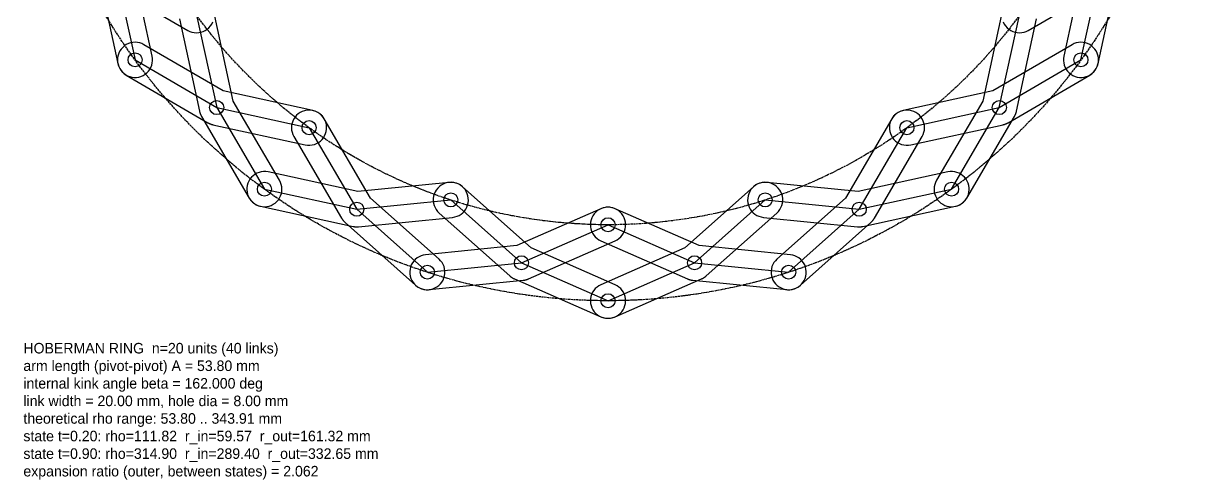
# Model space of a CAD drawing. Header units: millimetres. Extents: x -343 to 411, y -434 to 343.
# Drawn here: x -333 to 333, y -434 to -175 of the extents above; entities that cross this region are included whole.
import ezdxf

# ---------------------------------------------------------------- set-up
doc = ezdxf.new("R2010")
doc.units = ezdxf.units.MM
doc.linetypes.add('DASHED', pattern=[1.524, 1.27, -0.254])
for name, color, linetype in [('ANNOTATIONS', 7, 'Continuous'), ('SKELETON_90', 8, 'Continuous'), ('STATE_90', 5, 'Continuous')]:
    doc.layers.add(name, color=color, linetype=linetype)

msp = doc.modelspace()

# ---------------------------------------------------------------- linework, layer by layer
at = {"layer": 'SKELETON_90'}
for points in [[(-275.23, -89.43), (-280.58, -142.96), (-269.12, -195.53)], [(269.12, -195.53), (280.58, -142.96), (275.23, -89.43)], [(-234.13, -170.1), (-222.67, -222.67), (-195.53, -269.12)], [(195.53, -269.12), (222.67, -222.67), (234.13, -170.1)], [(-269.12, -195.53), (-222.67, -222.67), (-170.1, -234.13)], [(170.1, -234.13), (222.67, -222.67), (269.12, -195.53)], [(-170.1, -234.13), (-142.96, -280.58), (-102.8, -316.37)], [(102.8, -316.37), (142.96, -280.58), (170.1, -234.13)], [(-195.53, -269.12), (-142.96, -280.58), (-89.43, -275.23)], [(89.43, -275.23), (142.96, -280.58), (195.53, -269.12)], [(-89.43, -275.23), (-49.26, -311.03), (0, -332.65)], [(0, -332.65), (49.26, -311.03), (89.43, -275.23)], [(-102.8, -316.37), (-49.26, -311.03), (0, -289.4)], [(0, -289.4), (49.26, -311.03), (102.8, -316.37)]]:
    msp.add_lwpolyline(points, dxfattribs=at)
at = {"layer": 'SKELETON_90', "linetype": 'DASHED'}
for radius in [332.65, 289.4]:
    msp.add_circle((0, 0), radius, dxfattribs=at)
at = {"layer": 'STATE_90'}
for points in [[(-290.35, -145.09), (-278.89, -197.66), (-278.53, -198.92), (-278.01, -200.11), (-277.33, -201.24), (-276.52, -202.26), (-275.58, -203.17), (-274.52, -203.94), (-273.38, -204.58), (-272.16, -205.05), (-270.89, -205.37), (-269.59, -205.52), (-268.29, -205.49), (-266.99, -205.3), (-265.73, -204.94), (-264.54, -204.41), (-263.41, -203.74), (-262.39, -202.93), (-261.48, -201.98), (-260.71, -200.93), (-260.07, -199.79), (-259.6, -198.57), (-259.28, -197.3), (-259.13, -196), (-259.16, -194.69), (-259.35, -193.4), (-270.47, -142.38)], [(270.47, -142.38), (259.35, -193.4), (259.16, -194.69), (259.13, -196), (259.28, -197.3), (259.6, -198.57), (260.07, -199.79), (260.71, -200.93), (261.48, -201.98), (262.39, -202.93), (263.41, -203.74), (264.54, -204.41), (265.73, -204.94), (266.99, -205.3), (268.29, -205.49), (269.59, -205.52), (270.89, -205.37), (272.16, -205.05), (273.38, -204.58), (274.52, -203.94), (275.58, -203.17), (276.52, -202.26), (277.33, -201.24), (278.01, -200.11), (278.53, -198.92), (278.89, -197.66), (290.35, -145.09)], [(-285.63, -151.6), (-239.17, -178.74), (-238, -179.32), (-236.77, -179.75), (-235.48, -180.01), (-234.18, -180.1), (-232.87, -180.03), (-231.59, -179.78), (-230.35, -179.36), (-229.17, -178.79), (-228.08, -178.07), (-227.09, -177.21), (-226.23, -176.23), (-225.49, -175.15), (-224.91, -173.98)], [(224.91, -173.98), (225.49, -175.15), (226.23, -176.23), (227.09, -177.21), (228.08, -178.07), (229.17, -178.79), (230.35, -179.36), (231.59, -179.78), (232.87, -180.03), (234.18, -180.1), (235.48, -180.01), (236.77, -179.75), (238, -179.32), (239.17, -178.74), (285.63, -151.6)], [(-243.9, -172.23), (-232.44, -224.8), (-232.41, -224.93), (-232.38, -225.05), (-232.35, -225.18), (-232.32, -225.31), (-232.28, -225.43), (-232.24, -225.56), (-232.2, -225.68), (-232.16, -225.81), (-232.12, -225.93), (-232.08, -226.06), (-232.03, -226.18), (-231.99, -226.3), (-231.94, -226.42), (-231.89, -226.54), (-231.84, -226.66), (-231.78, -226.78), (-231.73, -226.9), (-231.67, -227.02), (-231.62, -227.14), (-231.56, -227.26), (-231.5, -227.37), (-231.43, -227.49), (-231.37, -227.6), (-231.3, -227.71), (-204.16, -274.17), (-203.43, -275.25), (-202.56, -276.23), (-201.57, -277.09), (-200.48, -277.81), (-199.31, -278.38), (-198.07, -278.79), (-196.78, -279.04), (-195.48, -279.12), (-194.17, -279.03), (-192.89, -278.77), (-191.65, -278.34), (-190.48, -277.76), (-189.4, -277.02), (-188.42, -276.16), (-187.56, -275.17), (-186.84, -274.08), (-186.27, -272.9), (-185.86, -271.66), (-185.61, -270.38), (-185.53, -269.07), (-185.62, -267.77), (-185.88, -266.48), (-186.31, -265.25), (-186.89, -264.08), (-213.24, -218.99), (-224.36, -167.97)], [(224.36, -167.97), (213.24, -218.99), (186.89, -264.08), (186.31, -265.25), (185.88, -266.48), (185.62, -267.77), (185.53, -269.07), (185.61, -270.38), (185.86, -271.66), (186.27, -272.9), (186.84, -274.08), (187.56, -275.17), (188.42, -276.16), (189.4, -277.02), (190.48, -277.76), (191.65, -278.34), (192.89, -278.77), (194.17, -279.03), (195.48, -279.12), (196.78, -279.04), (198.07, -278.79), (199.31, -278.38), (200.48, -277.81), (201.57, -277.09), (202.56, -276.23), (203.43, -275.25), (204.16, -274.17), (231.3, -227.71), (231.37, -227.6), (231.43, -227.49), (231.5, -227.37), (231.56, -227.26), (231.62, -227.14), (231.67, -227.02), (231.73, -226.9), (231.78, -226.78), (231.84, -226.66), (231.89, -226.54), (231.94, -226.42), (231.99, -226.3), (232.03, -226.18), (232.08, -226.06), (232.12, -225.93), (232.16, -225.81), (232.2, -225.68), (232.24, -225.56), (232.28, -225.43), (232.32, -225.31), (232.35, -225.18), (232.38, -225.05), (232.41, -224.93), (232.44, -224.8), (243.9, -172.23)]]:
    msp.add_lwpolyline(points, dxfattribs=at)
for points in [[(-218.99, -213.24), (-264.08, -186.89), (-265.25, -186.31), (-266.48, -185.88), (-267.77, -185.62), (-269.07, -185.53), (-270.38, -185.61), (-271.66, -185.86), (-272.9, -186.27), (-274.08, -186.84), (-275.17, -187.56), (-276.16, -188.42), (-277.02, -189.4), (-277.76, -190.48), (-278.34, -191.65), (-278.77, -192.89), (-279.03, -194.17), (-279.12, -195.48), (-279.04, -196.78), (-278.79, -198.07), (-278.38, -199.31), (-277.81, -200.48), (-277.09, -201.57), (-276.23, -202.56), (-275.25, -203.43), (-274.17, -204.16), (-227.71, -231.3), (-227.6, -231.37), (-227.49, -231.43), (-227.37, -231.5), (-227.26, -231.56), (-227.14, -231.62), (-227.02, -231.67), (-226.9, -231.73), (-226.78, -231.78), (-226.66, -231.84), (-226.54, -231.89), (-226.42, -231.94), (-226.3, -231.99), (-226.18, -232.03), (-226.06, -232.08), (-225.93, -232.12), (-225.81, -232.16), (-225.68, -232.2), (-225.56, -232.24), (-225.43, -232.28), (-225.31, -232.32), (-225.18, -232.35), (-225.05, -232.38), (-224.93, -232.41), (-224.8, -232.44), (-172.23, -243.9), (-170.94, -244.09), (-169.63, -244.12), (-168.33, -243.97), (-167.06, -243.65), (-165.85, -243.18), (-164.7, -242.54), (-163.65, -241.77), (-162.71, -240.86), (-161.89, -239.84), (-161.22, -238.71), (-160.7, -237.52), (-160.33, -236.26), (-160.14, -234.96), (-160.12, -233.66), (-160.26, -232.36), (-160.58, -231.09), (-161.06, -229.87), (-161.69, -228.73), (-162.47, -227.67), (-163.37, -226.73), (-164.4, -225.92), (-165.52, -225.24), (-166.72, -224.72), (-167.97, -224.36)], [(218.99, -213.24), (167.97, -224.36), (166.72, -224.72), (165.52, -225.24), (164.4, -225.92), (163.37, -226.73), (162.47, -227.67), (161.69, -228.73), (161.06, -229.87), (160.58, -231.09), (160.26, -232.36), (160.12, -233.66), (160.14, -234.96), (160.33, -236.26), (160.7, -237.52), (161.22, -238.71), (161.89, -239.84), (162.71, -240.86), (163.65, -241.77), (164.7, -242.54), (165.85, -243.18), (167.06, -243.65), (168.33, -243.97), (169.63, -244.12), (170.94, -244.09), (172.23, -243.9), (224.8, -232.44), (224.93, -232.41), (225.05, -232.38), (225.18, -232.35), (225.31, -232.32), (225.43, -232.28), (225.56, -232.24), (225.68, -232.2), (225.81, -232.16), (225.93, -232.12), (226.06, -232.08), (226.18, -232.03), (226.3, -231.99), (226.42, -231.94), (226.54, -231.89), (226.66, -231.84), (226.78, -231.78), (226.9, -231.73), (227.02, -231.67), (227.14, -231.62), (227.26, -231.56), (227.37, -231.5), (227.49, -231.43), (227.6, -231.37), (227.71, -231.3), (274.17, -204.16), (275.25, -203.43), (276.23, -202.56), (277.09, -201.57), (277.81, -200.48), (278.38, -199.31), (278.79, -198.07), (279.04, -196.78), (279.12, -195.48), (279.03, -194.17), (278.77, -192.89), (278.34, -191.65), (277.76, -190.48), (277.02, -189.4), (276.16, -188.42), (275.17, -187.56), (274.08, -186.84), (272.9, -186.27), (271.66, -185.86), (270.38, -185.61), (269.07, -185.53), (267.77, -185.62), (266.48, -185.88), (265.25, -186.31), (264.08, -186.89)], [(-135.13, -274.17), (-161.47, -229.08), (-162.2, -228), (-163.07, -227.02), (-164.06, -226.16), (-165.15, -225.44), (-166.33, -224.87), (-167.57, -224.46), (-168.85, -224.21), (-170.16, -224.13), (-171.46, -224.22), (-172.74, -224.48), (-173.98, -224.91), (-175.15, -225.49), (-176.23, -226.23), (-177.21, -227.09), (-178.07, -228.08), (-178.79, -229.17), (-179.36, -230.35), (-179.78, -231.59), (-180.03, -232.87), (-180.1, -234.18), (-180.01, -235.48), (-179.75, -236.77), (-179.32, -238), (-178.74, -239.17), (-151.6, -285.63), (-151.53, -285.74), (-151.46, -285.85), (-151.39, -285.96), (-151.32, -286.07), (-151.25, -286.18), (-151.17, -286.29), (-151.1, -286.39), (-151.02, -286.5), (-150.94, -286.6), (-150.86, -286.71), (-150.78, -286.81), (-150.7, -286.91), (-150.62, -287.01), (-150.53, -287.11), (-150.45, -287.21), (-150.36, -287.31), (-150.27, -287.41), (-150.18, -287.5), (-150.09, -287.6), (-150, -287.69), (-149.9, -287.78), (-149.81, -287.87), (-149.71, -287.96), (-149.62, -288.05), (-109.45, -323.84), (-108.42, -324.64), (-107.29, -325.31), (-106.08, -325.82), (-104.82, -326.16), (-103.53, -326.34), (-102.22, -326.36), (-100.92, -326.19), (-99.66, -325.87), (-98.44, -325.37), (-97.31, -324.73), (-96.26, -323.94), (-95.33, -323.02), (-94.52, -321.99), (-93.86, -320.87), (-93.35, -319.66), (-93, -318.4), (-92.82, -317.1), (-92.81, -315.8), (-92.97, -314.5), (-93.3, -313.23), (-93.79, -312.02), (-94.44, -310.88), (-95.23, -309.84), (-96.14, -308.91)], [(135.13, -274.17), (96.14, -308.91), (95.23, -309.84), (94.44, -310.88), (93.79, -312.02), (93.3, -313.23), (92.97, -314.5), (92.81, -315.8), (92.82, -317.1), (93, -318.4), (93.35, -319.66), (93.86, -320.87), (94.52, -321.99), (95.33, -323.02), (96.26, -323.94), (97.31, -324.73), (98.44, -325.37), (99.66, -325.87), (100.92, -326.19), (102.22, -326.36), (103.53, -326.34), (104.82, -326.16), (106.08, -325.82), (107.29, -325.31), (108.42, -324.64), (109.45, -323.84), (149.62, -288.05), (149.71, -287.96), (149.81, -287.87), (149.9, -287.78), (150, -287.69), (150.09, -287.6), (150.18, -287.5), (150.27, -287.41), (150.36, -287.31), (150.45, -287.21), (150.53, -287.11), (150.62, -287.01), (150.7, -286.91), (150.78, -286.81), (150.86, -286.71), (150.94, -286.6), (151.02, -286.5), (151.1, -286.39), (151.17, -286.29), (151.25, -286.18), (151.32, -286.07), (151.39, -285.96), (151.46, -285.85), (151.53, -285.74), (151.6, -285.63), (178.74, -239.17), (179.32, -238), (179.75, -236.77), (180.01, -235.48), (180.1, -234.18), (180.03, -232.87), (179.78, -231.59), (179.36, -230.35), (178.79, -229.17), (178.07, -228.08), (177.21, -227.09), (176.23, -226.23), (175.15, -225.49), (173.98, -224.91), (172.74, -224.48), (171.46, -224.22), (170.16, -224.13), (168.85, -224.21), (167.57, -224.46), (166.33, -224.87), (165.15, -225.44), (164.06, -226.16), (163.07, -227.02), (162.2, -228), (161.47, -229.08)], [(-142.38, -270.47), (-193.4, -259.35), (-194.69, -259.16), (-196, -259.13), (-197.3, -259.28), (-198.57, -259.6), (-199.79, -260.07), (-200.93, -260.71), (-201.98, -261.48), (-202.93, -262.39), (-203.74, -263.41), (-204.41, -264.54), (-204.94, -265.73), (-205.3, -266.99), (-205.49, -268.29), (-205.52, -269.59), (-205.37, -270.89), (-205.05, -272.16), (-204.58, -273.38), (-203.94, -274.52), (-203.17, -275.58), (-202.26, -276.52), (-201.24, -277.33), (-200.11, -278.01), (-198.92, -278.53), (-197.66, -278.89), (-145.09, -290.35), (-144.96, -290.38), (-144.84, -290.4), (-144.71, -290.43), (-144.58, -290.45), (-144.45, -290.47), (-144.32, -290.49), (-144.19, -290.5), (-144.06, -290.52), (-143.93, -290.53), (-143.8, -290.55), (-143.67, -290.56), (-143.54, -290.56), (-143.41, -290.57), (-143.28, -290.58), (-143.15, -290.58), (-143.01, -290.58), (-142.88, -290.58), (-142.75, -290.58), (-142.62, -290.57), (-142.49, -290.57), (-142.36, -290.56), (-142.23, -290.55), (-142.1, -290.54), (-141.97, -290.53), (-88.44, -285.18), (-87.15, -284.97), (-85.89, -284.59), (-84.7, -284.05), (-83.59, -283.35), (-82.58, -282.52), (-81.69, -281.57), (-80.93, -280.5), (-80.31, -279.35), (-79.86, -278.12), (-79.56, -276.85), (-79.43, -275.55), (-79.48, -274.24), (-79.69, -272.95), (-80.07, -271.7), (-80.62, -270.51), (-81.31, -269.4), (-82.14, -268.39), (-83.1, -267.5), (-84.16, -266.74), (-85.31, -266.12), (-86.54, -265.66), (-87.81, -265.37), (-89.12, -265.24), (-90.42, -265.28)], [(142.38, -270.47), (90.42, -265.28), (89.12, -265.24), (87.81, -265.37), (86.54, -265.66), (85.31, -266.12), (84.16, -266.74), (83.1, -267.5), (82.14, -268.39), (81.31, -269.4), (80.62, -270.51), (80.07, -271.7), (79.69, -272.95), (79.48, -274.24), (79.43, -275.55), (79.56, -276.85), (79.86, -278.12), (80.31, -279.35), (80.93, -280.5), (81.69, -281.57), (82.58, -282.52), (83.59, -283.35), (84.7, -284.05), (85.89, -284.59), (87.15, -284.97), (88.44, -285.18), (141.97, -290.53), (142.1, -290.54), (142.23, -290.55), (142.36, -290.56), (142.49, -290.57), (142.62, -290.57), (142.75, -290.58), (142.88, -290.58), (143.01, -290.58), (143.15, -290.58), (143.28, -290.58), (143.41, -290.57), (143.54, -290.56), (143.67, -290.56), (143.8, -290.55), (143.93, -290.53), (144.06, -290.52), (144.19, -290.5), (144.32, -290.49), (144.45, -290.47), (144.58, -290.45), (144.71, -290.43), (144.84, -290.4), (144.96, -290.38), (145.09, -290.35), (197.66, -278.89), (198.92, -278.53), (200.11, -278.01), (201.24, -277.33), (202.26, -276.52), (203.17, -275.58), (203.94, -274.52), (204.58, -273.38), (205.05, -272.16), (205.37, -270.89), (205.52, -269.59), (205.49, -268.29), (205.3, -266.99), (204.94, -265.73), (204.41, -264.54), (203.74, -263.41), (202.93, -262.39), (201.98, -261.48), (200.93, -260.71), (199.79, -260.07), (198.57, -259.6), (197.3, -259.28), (196, -259.13), (194.69, -259.16), (193.4, -259.35)], [(-43.79, -302.51), (-82.78, -267.77), (-83.81, -266.96), (-84.94, -266.3), (-86.14, -265.79), (-87.4, -265.44), (-88.7, -265.26), (-90, -265.25), (-91.3, -265.41), (-92.57, -265.74), (-93.78, -266.23), (-94.92, -266.88), (-95.96, -267.66), (-96.9, -268.58), (-97.7, -269.61), (-98.36, -270.74), (-98.87, -271.95), (-99.22, -273.21), (-99.4, -274.5), (-99.41, -275.81), (-99.25, -277.11), (-98.92, -278.37), (-98.43, -279.59), (-97.79, -280.72), (-97, -281.77), (-96.08, -282.7), (-55.91, -318.49), (-55.82, -318.58), (-55.72, -318.66), (-55.62, -318.75), (-55.51, -318.83), (-55.41, -318.91), (-55.31, -318.99), (-55.2, -319.07), (-55.1, -319.15), (-54.99, -319.22), (-54.88, -319.3), (-54.77, -319.37), (-54.66, -319.44), (-54.55, -319.51), (-54.44, -319.58), (-54.33, -319.65), (-54.22, -319.71), (-54.1, -319.78), (-53.99, -319.84), (-53.87, -319.9), (-53.76, -319.96), (-53.64, -320.02), (-53.52, -320.07), (-53.4, -320.13), (-53.28, -320.18), (-4.02, -341.81), (-2.79, -342.26), (-1.51, -342.54), (-0.21, -342.65), (1.1, -342.59), (2.38, -342.36), (3.63, -341.97), (4.82, -341.42), (5.92, -340.71), (6.92, -339.87), (7.8, -338.91), (8.55, -337.83), (9.16, -336.67), (9.6, -335.44), (9.88, -334.17), (10, -332.86), (9.94, -331.56), (9.71, -330.27), (9.32, -329.02), (8.76, -327.84), (8.06, -326.73), (7.22, -325.73), (6.25, -324.85), (5.18, -324.1), (4.02, -323.5)], [(43.79, -302.51), (-4.02, -323.5), (-5.18, -324.1), (-6.25, -324.85), (-7.22, -325.73), (-8.06, -326.73), (-8.76, -327.84), (-9.32, -329.02), (-9.71, -330.27), (-9.94, -331.56), (-10, -332.86), (-9.88, -334.17), (-9.6, -335.44), (-9.16, -336.67), (-8.55, -337.83), (-7.8, -338.91), (-6.92, -339.87), (-5.92, -340.71), (-4.82, -341.42), (-3.63, -341.97), (-2.38, -342.36), (-1.1, -342.59), (0.21, -342.65), (1.51, -342.54), (2.79, -342.26), (4.02, -341.81), (53.28, -320.18), (53.4, -320.13), (53.52, -320.07), (53.64, -320.02), (53.76, -319.96), (53.87, -319.9), (53.99, -319.84), (54.1, -319.78), (54.22, -319.71), (54.33, -319.65), (54.44, -319.58), (54.55, -319.51), (54.66, -319.44), (54.77, -319.37), (54.88, -319.3), (54.99, -319.22), (55.1, -319.15), (55.2, -319.07), (55.31, -318.99), (55.41, -318.91), (55.51, -318.83), (55.62, -318.75), (55.72, -318.66), (55.82, -318.58), (55.91, -318.49), (96.08, -282.7), (97, -281.77), (97.79, -280.72), (98.43, -279.59), (98.92, -278.37), (99.25, -277.11), (99.41, -275.81), (99.4, -274.5), (99.22, -273.21), (98.87, -271.95), (98.36, -270.74), (97.7, -269.61), (96.9, -268.58), (95.96, -267.66), (94.92, -266.88), (93.78, -266.23), (92.57, -265.74), (91.3, -265.41), (90, -265.25), (88.7, -265.26), (87.4, -265.44), (86.14, -265.79), (84.94, -266.3), (83.81, -266.96), (82.78, -267.77)], [(-51.83, -301.23), (-103.79, -306.42), (-105.08, -306.64), (-106.33, -307.02), (-107.52, -307.56), (-108.63, -308.25), (-109.64, -309.08), (-110.53, -310.04), (-111.29, -311.1), (-111.91, -312.26), (-112.37, -313.48), (-112.66, -314.76), (-112.79, -316.06), (-112.75, -317.37), (-112.53, -318.66), (-112.15, -319.91), (-111.61, -321.1), (-110.92, -322.21), (-110.08, -323.22), (-109.13, -324.11), (-108.06, -324.87), (-106.91, -325.49), (-105.69, -325.94), (-104.41, -326.24), (-103.11, -326.37), (-101.8, -326.32), (-48.27, -320.98), (-48.14, -320.96), (-48.01, -320.95), (-47.88, -320.93), (-47.75, -320.91), (-47.62, -320.89), (-47.49, -320.87), (-47.36, -320.84), (-47.23, -320.82), (-47.11, -320.79), (-46.98, -320.76), (-46.85, -320.73), (-46.72, -320.7), (-46.6, -320.66), (-46.47, -320.63), (-46.35, -320.59), (-46.22, -320.55), (-46.1, -320.51), (-45.97, -320.47), (-45.85, -320.43), (-45.73, -320.38), (-45.6, -320.33), (-45.48, -320.28), (-45.36, -320.23), (-45.24, -320.18), (4.02, -298.55), (5.18, -297.95), (6.25, -297.2), (7.22, -296.32), (8.06, -295.32), (8.76, -294.22), (9.32, -293.03), (9.71, -291.78), (9.94, -290.5), (10, -289.19), (9.88, -287.89), (9.6, -286.61), (9.16, -285.38), (8.55, -284.22), (7.8, -283.15), (6.92, -282.18), (5.92, -281.34), (4.82, -280.64), (3.63, -280.08), (2.38, -279.69), (1.1, -279.46), (-0.21, -279.4), (-1.51, -279.51), (-2.79, -279.8), (-4.02, -280.24)], [(51.83, -301.23), (4.02, -280.24), (2.79, -279.8), (1.51, -279.51), (0.21, -279.4), (-1.1, -279.46), (-2.38, -279.69), (-3.63, -280.08), (-4.82, -280.64), (-5.92, -281.34), (-6.92, -282.18), (-7.8, -283.15), (-8.55, -284.22), (-9.16, -285.38), (-9.6, -286.61), (-9.88, -287.89), (-10, -289.19), (-9.94, -290.5), (-9.71, -291.78), (-9.32, -293.03), (-8.76, -294.22), (-8.06, -295.32), (-7.22, -296.32), (-6.25, -297.2), (-5.18, -297.95), (-4.02, -298.55), (45.24, -320.18), (45.36, -320.23), (45.48, -320.28), (45.6, -320.33), (45.73, -320.38), (45.85, -320.43), (45.97, -320.47), (46.1, -320.51), (46.22, -320.55), (46.35, -320.59), (46.47, -320.63), (46.6, -320.66), (46.72, -320.7), (46.85, -320.73), (46.98, -320.76), (47.11, -320.79), (47.23, -320.82), (47.36, -320.84), (47.49, -320.87), (47.62, -320.89), (47.75, -320.91), (47.88, -320.93), (48.01, -320.95), (48.14, -320.96), (48.27, -320.98), (101.8, -326.32), (103.11, -326.37), (104.41, -326.24), (105.69, -325.94), (106.91, -325.49), (108.06, -324.87), (109.13, -324.11), (110.08, -323.22), (110.92, -322.21), (111.61, -321.1), (112.15, -319.91), (112.53, -318.66), (112.75, -317.37), (112.79, -316.06), (112.66, -314.76), (112.37, -313.48), (111.91, -312.26), (111.29, -311.1), (110.53, -310.04), (109.64, -309.08), (108.63, -308.25), (107.52, -307.56), (106.33, -307.02), (105.08, -306.64), (103.79, -306.42)]]:
    msp.add_lwpolyline(points, close=True, dxfattribs=at)
for centre in [(-269.12, -195.53), (-269.12, -195.53), (269.12, -195.53), (269.12, -195.53), (-222.67, -222.67), (-222.67, -222.67), (222.67, -222.67), (222.67, -222.67), (-170.1, -234.13), (-170.1, -234.13), (170.1, -234.13), (170.1, -234.13), (-195.53, -269.12), (-195.53, -269.12), (195.53, -269.12), (195.53, -269.12), (-89.43, -275.23), (-89.43, -275.23), (89.43, -275.23), (89.43, -275.23), (-142.96, -280.58), (-142.96, -280.58), (142.96, -280.58), (142.96, -280.58), (0, -289.4), (0, -289.4), (-102.8, -316.37), (-102.8, -316.37), (-49.26, -311.03), (-49.26, -311.03), (49.26, -311.03), (49.26, -311.03), (102.8, -316.37), (102.8, -316.37), (0, -332.65), (0, -332.65)]:
    msp.add_circle(centre, 4, dxfattribs=at)

# ---------------------------------------------------------------- texts
at = {"layer": 'ANNOTATIONS'}
for s, p in [('HOBERMAN RING  n=20 units (40 links)', (-332.65, -362.65)), ('arm length (pivot-pivot) A = 53.80 mm', (-332.65, -372.65)), ('internal kink angle beta = 162.000 deg', (-332.65, -382.65)), ('link width = 20.00 mm, hole dia = 8.00 mm', (-332.65, -392.65)), ('theoretical rho range: 53.80 .. 343.91 mm', (-332.65, -402.65)), ('state t=0.20: rho=111.82  r_in=59.57  r_out=161.32 mm', (-332.65, -412.65)), ('state t=0.90: rho=314.90  r_in=289.40  r_out=332.65 mm', (-332.65, -422.65)), ('expansion ratio (outer, between states) = 2.062', (-332.65, -432.65))]:
    msp.add_text(s, height=6, dxfattribs=at).set_placement(p)

doc.saveas('drawing.dxf')
